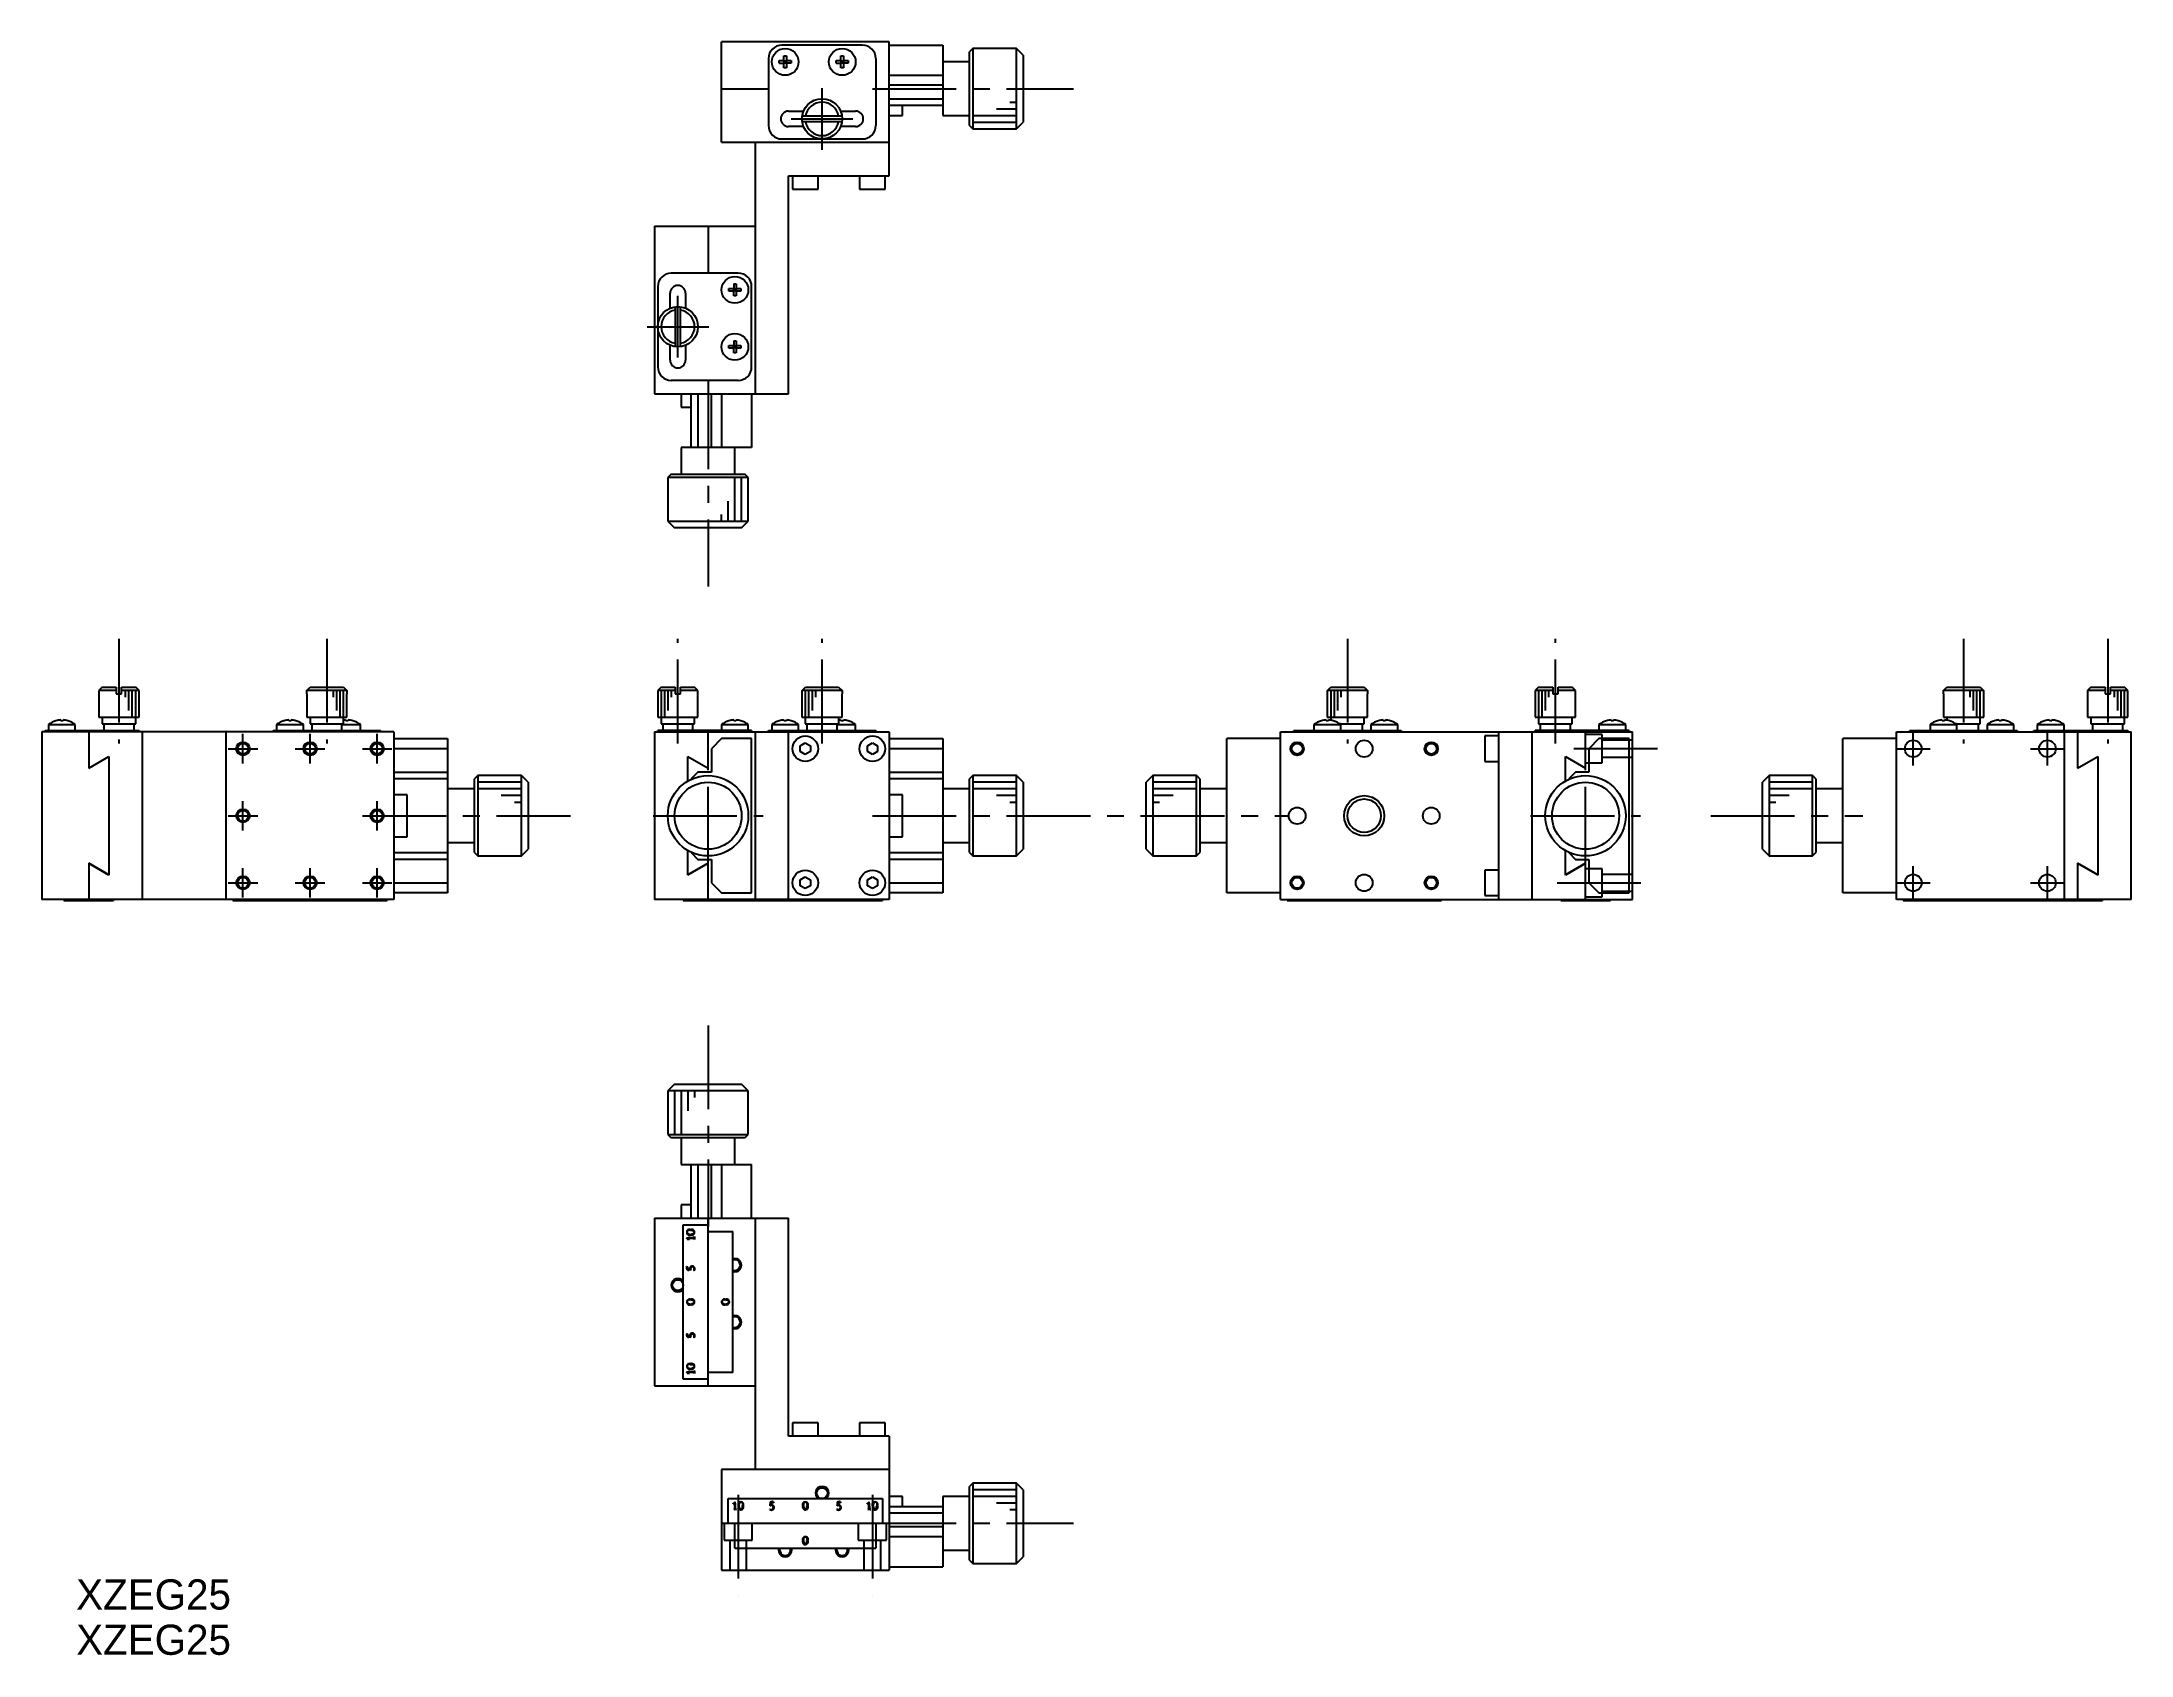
# Model space of a CAD drawing. Extents: x 82 to 394, y 10 to 250.
import ezdxf

# ---------------------------------------------------------------- set-up
doc = ezdxf.new("R2010")
doc.units = 0
doc.header["$LTSCALE"] = 10
doc.linetypes.add('CENTER', pattern=[2, 1.25, -0.25, 0.25, -0.25])
doc.linetypes.add('DASHED', pattern=[3.5, 2, -1.5])
doc.layers.get('0').update_dxf_attribs({"linetype": 'CONTINUOUS'})
doc.layers.add('CENTER', color=1, linetype='CENTER')
doc.styles.get("Standard").update_dxf_attribs({"font": 'FGP教科書体NT-M'})

msp = doc.modelspace()

# ---------------------------------------------------------------- linework, layer by layer
at = {"color": 7, "linetype": 'CONTINUOUS'}
for p, q in [((208.62, 250.5), (183.62, 250.5)), ((183.62, 235.5), (183.62, 250.5)), ((204.62, 250), (192.62, 250)), ((208.62, 230.5), (208.62, 250.5)), ((208.62, 250), (216.62, 250)), ((216.62, 250), (216.62, 239.5)), ((221.12, 249.5), (220.62, 249)), ((221.12, 249.5), (221.12, 237.5)), ((227.62, 249.5), (221.12, 249.5)), ((227.62, 237.5), (227.62, 249.5)), ((228.62, 248.5), (227.62, 249.5)), ((190.62, 248), (190.62, 238)), ((192.24, 247.68), (192.94, 247.68)), ((192.24, 247.32), (192.24, 247.68)), ((192.24, 247.32), (192.94, 247.32)), ((192.94, 248.38), (193.3, 248.38)), ((192.94, 247.68), (192.94, 248.38)), ((192.95, 247.66), (192.94, 247.68)), ((192.95, 247.33), (192.94, 247.32)), ((192.94, 246.61), (192.94, 247.32)), ((193.3, 246.61), (192.94, 246.61)), ((192.95, 247.66), (193.29, 247.66)), ((192.95, 247.33), (192.95, 247.66)), ((193.29, 247.33), (192.95, 247.33)), ((193.29, 247.66), (193.3, 247.68)), ((193.29, 247.66), (193.29, 247.33)), ((193.29, 247.33), (193.3, 247.32)), ((193.3, 248.38), (193.3, 247.68)), ((193.3, 247.68), (194.01, 247.68)), ((193.3, 247.32), (193.3, 246.61)), ((194.01, 247.32), (193.3, 247.32)), ((194.01, 247.68), (194.01, 247.32)), ((200.74, 247.68), (201.44, 247.68)), ((200.74, 247.32), (200.74, 247.68)), ((200.74, 247.32), (201.44, 247.32)), ((201.44, 248.38), (201.8, 248.38)), ((201.44, 247.68), (201.44, 248.38)), ((201.45, 247.66), (201.44, 247.68)), ((201.45, 247.33), (201.44, 247.32)), ((201.44, 246.61), (201.44, 247.32)), ((201.8, 246.61), (201.44, 246.61)), ((201.45, 247.66), (201.79, 247.66)), ((201.45, 247.33), (201.45, 247.66)), ((201.79, 247.33), (201.45, 247.33)), ((201.79, 247.66), (201.8, 247.68)), ((201.79, 247.66), (201.79, 247.33)), ((201.79, 247.33), (201.8, 247.32)), ((201.8, 248.38), (201.8, 247.68)), ((201.8, 247.68), (202.51, 247.68)), ((201.8, 247.32), (201.8, 246.61)), ((202.51, 247.32), (201.8, 247.32)), ((202.51, 247.68), (202.51, 247.32)), ((206.62, 248), (206.62, 238)), ((220.62, 247.5), (216.62, 247.5)), ((220.62, 238), (220.62, 249)), ((228.62, 248.5), (228.62, 238.5)), ((183.62, 243.5), (190.62, 243.5)), ((206.62, 243.5), (208.62, 243.5)), ((208.62, 245.5), (216.62, 245.5)), ((216.62, 244), (208.62, 244)), ((193.62, 240.15), (195.85, 240.15)), ((201.39, 240.15), (203.62, 240.15)), ((208.62, 242), (216.62, 242)), ((216.62, 241), (208.62, 241)), ((210.62, 239.5), (210.62, 241)), ((195.85, 237.85), (193.62, 237.85)), ((201.6, 239.4), (195.65, 239.4)), ((195.65, 238.6), (201.6, 238.6)), ((203.62, 237.85), (201.39, 237.85)), ((208.62, 239.5), (210.62, 239.5)), ((216.62, 239.5), (220.62, 239.5)), ((220.62, 238), (221.12, 237.5)), ((221.12, 237.5), (227.62, 237.5)), ((227.62, 237.5), (228.62, 238.5)), ((183.62, 235.5), (208.62, 235.5)), ((188.62, 235.5), (188.62, 198)), ((192.62, 236), (204.62, 236)), ((193.62, 230.5), (208.62, 230.5)), ((193.62, 198), (193.62, 230.5)), ((194.22, 230.5), (194.22, 228.5)), ((194.22, 228.5), (198.02, 228.5)), ((198.02, 228.5), (198.02, 230.5)), ((204.22, 230.5), (204.22, 228.5)), ((204.22, 228.5), (208.02, 228.5)), ((208.02, 228.5), (208.02, 230.5)), ((173.62, 223), (173.62, 198)), ((173.62, 223), (188.62, 223)), ((181.62, 223), (181.62, 216)), ((186.12, 216), (176.12, 216)), ((174.12, 214), (174.12, 202)), ((175.97, 210.77), (175.97, 213)), ((178.27, 213), (178.27, 210.77)), ((184.74, 213.68), (185.44, 213.68)), ((184.74, 213.32), (184.74, 213.68)), ((185.44, 213.32), (184.74, 213.32)), ((185.44, 214.38), (185.8, 214.38)), ((185.44, 214.38), (185.44, 213.68)), ((185.45, 213.66), (185.44, 213.68)), ((185.45, 213.33), (185.44, 213.32)), ((185.44, 212.61), (185.44, 213.32)), ((185.8, 212.61), (185.44, 212.61)), ((185.45, 213.66), (185.79, 213.66)), ((185.45, 213.33), (185.45, 213.66)), ((185.79, 213.33), (185.45, 213.33)), ((185.79, 213.66), (185.8, 213.68)), ((185.79, 213.66), (185.79, 213.33)), ((185.79, 213.33), (185.8, 213.32)), ((185.8, 214.38), (185.8, 213.68)), ((185.8, 213.68), (186.51, 213.68)), ((185.8, 213.32), (185.8, 212.61)), ((186.51, 213.32), (185.8, 213.32)), ((186.51, 213.68), (186.51, 213.32)), ((188.12, 202), (188.12, 214)), ((176.72, 210.97), (176.72, 205.02)), ((177.52, 205.02), (177.52, 210.97)), ((185.44, 205.88), (185.8, 205.88)), ((185.44, 205.88), (185.44, 205.18)), ((185.8, 205.88), (185.8, 205.18)), ((175.97, 203), (175.97, 205.22)), ((178.27, 205.22), (178.27, 203)), ((184.74, 205.18), (185.44, 205.18)), ((184.74, 204.82), (184.74, 205.18)), ((185.44, 204.82), (184.74, 204.82)), ((185.45, 205.16), (185.44, 205.18)), ((185.45, 204.83), (185.44, 204.82)), ((185.44, 204.11), (185.44, 204.82)), ((185.8, 204.11), (185.44, 204.11)), ((185.45, 205.16), (185.79, 205.16)), ((185.45, 204.83), (185.45, 205.16)), ((185.79, 204.83), (185.45, 204.83)), ((185.79, 205.16), (185.8, 205.18)), ((185.79, 205.16), (185.79, 204.83)), ((185.79, 204.83), (185.8, 204.82)), ((185.8, 205.18), (186.51, 205.18)), ((185.8, 204.82), (185.8, 204.11)), ((186.51, 204.82), (185.8, 204.82)), ((186.51, 205.18), (186.51, 204.82)), ((186.12, 200), (176.12, 200)), ((181.62, 200), (181.62, 198)), ((173.62, 198), (193.62, 198)), ((177.62, 198), (177.62, 196)), ((179.12, 190), (179.12, 198)), ((180.12, 198), (180.12, 190)), ((182.12, 190), (182.12, 198)), ((183.62, 198), (183.62, 190)), ((188.12, 198), (188.12, 190)), ((177.62, 196), (179.12, 196)), ((177.62, 190), (177.62, 186)), ((188.12, 190), (177.62, 190)), ((185.62, 186), (185.62, 190)), ((176.12, 186), (175.62, 185.5)), ((187.62, 185.5), (175.62, 185.5)), ((175.62, 185.5), (175.62, 179)), ((176.12, 186), (187.12, 186)), ((187.62, 185.5), (187.12, 186)), ((187.62, 179), (187.62, 185.5)), ((175.62, 179), (187.62, 179)), ((175.62, 179), (176.62, 178)), ((186.62, 178), (176.62, 178)), ((186.62, 178), (187.62, 179)), ((91.28, 154.27), (90.78, 153.77)), ((93.38, 153.77), (90.78, 153.77)), ((90.78, 153.77), (90.78, 149.77)), ((91.28, 154.27), (93.38, 154.27)), ((93.38, 154.27), (93.38, 153.27)), ((93.38, 153.27), (94.18, 153.27)), ((94.18, 154.27), (96.28, 154.27)), ((94.18, 153.27), (94.18, 154.27)), ((96.78, 153.77), (94.18, 153.77)), ((96.78, 153.77), (96.28, 154.27)), ((96.78, 149.77), (96.78, 153.77)), ((121.78, 153.27), (121.81, 153.27)), ((121.78, 153.27), (121.78, 149.77)), ((121.81, 153.77), (122.31, 154.27)), ((127.75, 153.77), (121.81, 153.77)), ((121.81, 153.27), (121.81, 153.77)), ((122.31, 154.27), (127.25, 154.27)), ((127.25, 154.27), (127.75, 153.77)), ((127.75, 153.77), (127.75, 153.27)), ((127.75, 153.27), (127.78, 153.27)), ((127.78, 149.77), (127.78, 153.27)), ((174.62, 154.27), (174.12, 153.77)), ((176.72, 153.77), (174.12, 153.77)), ((174.12, 153.77), (174.12, 149.77)), ((174.62, 154.27), (176.72, 154.27)), ((176.72, 154.27), (176.72, 153.27)), ((176.72, 153.27), (177.52, 153.27)), ((177.52, 154.27), (179.62, 154.27)), ((177.52, 153.27), (177.52, 154.27)), ((180.12, 153.77), (177.52, 153.77)), ((180.12, 153.77), (179.62, 154.27)), ((180.12, 149.77), (180.12, 153.77)), ((195.62, 153.27), (195.65, 153.27)), ((195.62, 153.27), (195.62, 149.77)), ((195.65, 153.77), (196.16, 154.27)), ((201.6, 153.77), (195.65, 153.77)), ((195.65, 153.27), (195.65, 153.77)), ((196.16, 154.27), (201.09, 154.27)), ((201.09, 154.27), (201.6, 153.77)), ((201.6, 153.77), (201.6, 153.27)), ((201.6, 153.27), (201.62, 153.27)), ((201.62, 149.77), (201.62, 153.27)), ((273.95, 153.27), (273.98, 153.27)), ((273.95, 153.27), (273.95, 149.77)), ((273.98, 153.77), (274.48, 154.27)), ((273.98, 153.27), (273.98, 153.77)), ((279.93, 153.77), (273.98, 153.77)), ((274.48, 154.27), (279.42, 154.27)), ((279.42, 154.27), (279.93, 153.77)), ((279.93, 153.77), (279.93, 153.27)), ((279.93, 153.27), (279.95, 153.27)), ((279.95, 149.77), (279.95, 153.27)), ((305.45, 154.27), (304.95, 153.77)), ((307.55, 153.77), (304.95, 153.77)), ((304.95, 153.77), (304.95, 149.77)), ((305.45, 154.27), (307.55, 154.27)), ((307.55, 154.27), (307.55, 153.27)), ((307.55, 153.27), (308.35, 153.27)), ((308.35, 154.27), (310.45, 154.27)), ((308.35, 153.27), (308.35, 154.27)), ((310.95, 153.77), (308.35, 153.77)), ((310.95, 153.77), (310.45, 154.27)), ((310.95, 149.77), (310.95, 153.77)), ((365.81, 153.27), (365.83, 153.27)), ((365.81, 153.27), (365.81, 149.77)), ((365.83, 153.77), (366.34, 154.27)), ((365.83, 153.27), (365.83, 153.77)), ((371.78, 153.77), (365.83, 153.77)), ((366.34, 154.27), (371.27, 154.27)), ((371.27, 154.27), (371.78, 153.77)), ((371.78, 153.77), (371.78, 153.27)), ((371.78, 153.27), (371.81, 153.27)), ((371.81, 149.77), (371.81, 153.27)), ((387.81, 154.27), (387.31, 153.77)), ((389.91, 153.77), (387.31, 153.77)), ((387.31, 153.77), (387.31, 149.77)), ((387.81, 154.27), (389.91, 154.27)), ((389.91, 154.27), (389.91, 153.27)), ((389.91, 153.27), (390.71, 153.27)), ((390.71, 154.27), (392.81, 154.27)), ((390.71, 153.27), (390.71, 154.27)), ((393.31, 153.77), (390.71, 153.77)), ((393.31, 153.77), (392.81, 154.27)), ((393.31, 149.77), (393.31, 153.77)), ((90.78, 149.77), (96.78, 149.77)), ((91.28, 149.77), (91.28, 148.77)), ((96.28, 148.77), (96.28, 149.77)), ((121.78, 149.77), (127.78, 149.77)), ((122.28, 149.77), (122.28, 148.77)), ((127.28, 148.77), (127.28, 149.77)), ((174.12, 149.77), (180.12, 149.77)), ((174.62, 149.77), (174.62, 148.77)), ((179.62, 148.77), (179.62, 149.77)), ((195.62, 149.77), (201.62, 149.77)), ((196.12, 149.77), (196.12, 148.77)), ((201.12, 148.77), (201.12, 149.77)), ((273.95, 149.77), (279.95, 149.77)), ((274.45, 149.77), (274.45, 149.33)), ((279.45, 148.77), (279.45, 149.77)), ((304.95, 149.77), (310.95, 149.77)), ((305.45, 149.77), (305.45, 148.77)), ((310.45, 148.77), (310.45, 149.77)), ((365.81, 149.77), (371.81, 149.77)), ((366.31, 149.77), (366.31, 149.33)), ((371.31, 148.77), (371.31, 149.77)), ((387.31, 149.77), (393.31, 149.77)), ((387.81, 149.77), (387.81, 148.77)), ((392.81, 148.77), (392.81, 149.77)), ((82.28, 147.57), (82.28, 122.57)), ((134.78, 147.57), (82.28, 147.57)), ((82.78, 147.57), (82.78, 147.77)), ((82.78, 147.77), (96.78, 147.77)), ((83.28, 148.67), (87.28, 148.67)), ((83.28, 148.67), (83.28, 147.77)), ((84.39, 149.24), (84.39, 149.25)), ((85.1, 149.24), (85.1, 149.36)), ((85.46, 149.24), (85.1, 149.24)), ((85.46, 149.36), (85.46, 149.24)), ((86.17, 149.25), (86.17, 149.24)), ((87.28, 147.77), (87.28, 148.67)), ((89.28, 147.57), (89.28, 142.15)), ((91.28, 148.77), (96.28, 148.77)), ((91.53, 148.77), (91.53, 147.77)), ((96.03, 147.77), (96.03, 148.77)), ((96.78, 147.77), (96.78, 147.57)), ((97.28, 122.57), (97.28, 147.57)), ((109.78, 122.57), (109.78, 147.57)), ((116.78, 147.57), (116.78, 147.77)), ((116.78, 147.77), (132.78, 147.77)), ((117.28, 148.67), (121.28, 148.67)), ((117.28, 148.67), (117.28, 147.77)), ((118.39, 149.24), (118.39, 149.25)), ((119.1, 149.24), (119.1, 149.36)), ((119.46, 149.24), (119.1, 149.24)), ((119.46, 149.36), (119.46, 149.24)), ((120.17, 149.25), (120.17, 149.24)), ((121.28, 147.77), (121.28, 148.67)), ((122.28, 148.77), (127.28, 148.77)), ((122.53, 148.77), (122.53, 147.77)), ((127.03, 147.77), (127.03, 148.77)), ((127.03, 148.67), (129.78, 148.67)), ((127.6, 149.24), (127.6, 149.36)), ((127.96, 149.24), (127.6, 149.24)), ((127.96, 149.36), (127.96, 149.24)), ((128.67, 149.25), (128.67, 149.24)), ((129.78, 147.77), (129.78, 148.67)), ((132.78, 147.77), (132.78, 147.57)), ((134.78, 147.57), (134.78, 122.57)), ((134.78, 146.57), (142.78, 146.57)), ((142.78, 146.57), (142.78, 123.57)), ((173.62, 147.57), (173.62, 122.57)), ((173.62, 147.57), (208.62, 147.57)), ((174.12, 147.57), (174.12, 147.77)), ((188.12, 147.77), (174.12, 147.77)), ((174.62, 148.77), (179.62, 148.77)), ((174.87, 148.77), (174.87, 147.77)), ((179.37, 147.77), (179.37, 148.77)), ((181.62, 142.15), (181.62, 147.57)), ((183.62, 146.57), (182.12, 145.07)), ((183.62, 148.67), (183.62, 147.77)), ((183.62, 148.67), (187.62, 148.67)), ((188.12, 146.57), (183.62, 146.57)), ((184.74, 149.24), (184.73, 149.25)), ((185.44, 149.24), (185.44, 149.36)), ((185.8, 149.24), (185.44, 149.24)), ((185.8, 149.36), (185.8, 149.24)), ((186.51, 149.25), (186.51, 149.24)), ((187.62, 147.77), (187.62, 148.67)), ((188.12, 147.77), (188.12, 147.57)), ((188.12, 123.57), (188.12, 146.57)), ((188.62, 147.57), (188.62, 122.57)), ((190.62, 147.57), (190.62, 147.77)), ((190.62, 147.77), (206.62, 147.77)), ((191.12, 148.67), (195.12, 148.67)), ((191.12, 148.67), (191.12, 147.77)), ((192.24, 149.24), (192.23, 149.25)), ((192.94, 149.24), (192.94, 149.36)), ((193.3, 149.24), (192.94, 149.24)), ((193.3, 149.36), (193.3, 149.24)), ((193.62, 122.57), (193.62, 147.57)), ((194.01, 149.25), (194.01, 149.24)), ((195.12, 147.77), (195.12, 148.67)), ((196.12, 148.77), (201.12, 148.77)), ((196.37, 148.77), (196.37, 147.77)), ((200.87, 147.77), (200.87, 148.77)), ((200.87, 148.67), (203.62, 148.67)), ((201.44, 149.24), (201.44, 149.36)), ((201.8, 149.24), (201.44, 149.24)), ((201.8, 149.36), (201.8, 149.24)), ((202.51, 149.25), (202.51, 149.24)), ((203.62, 147.77), (203.62, 148.67)), ((206.62, 147.77), (206.62, 147.57)), ((208.62, 147.57), (208.62, 122.57)), ((208.62, 146.57), (216.62, 146.57)), ((216.62, 146.57), (216.62, 123.57)), ((266.95, 146.57), (258.95, 146.57)), ((258.95, 123.57), (258.95, 146.57)), ((266.95, 122.57), (266.95, 147.57)), ((266.95, 147.57), (319.45, 147.57)), ((268.95, 147.57), (268.95, 147.77)), ((268.95, 147.77), (284.95, 147.77)), ((271.95, 148.67), (271.95, 147.77)), ((271.95, 148.67), (275.95, 148.67)), ((273.07, 149.24), (273.06, 149.25)), ((273.77, 149.24), (273.77, 149.36)), ((274.13, 149.24), (273.77, 149.24)), ((274.13, 149.36), (274.13, 149.24)), ((274.84, 149.25), (274.84, 149.24)), ((275.82, 148.77), (279.45, 148.77)), ((275.95, 147.77), (275.95, 148.67)), ((279.2, 147.77), (279.2, 148.77)), ((280.45, 148.67), (280.45, 147.77)), ((280.45, 148.67), (284.45, 148.67)), ((281.57, 149.24), (281.56, 149.25)), ((282.27, 149.24), (282.27, 149.36)), ((282.63, 149.24), (282.27, 149.24)), ((282.63, 149.36), (282.63, 149.24)), ((283.34, 149.25), (283.34, 149.24)), ((284.45, 147.77), (284.45, 148.67)), ((284.95, 147.77), (284.95, 147.57)), ((299.45, 146.97), (297.45, 146.97)), ((297.45, 146.97), (297.45, 143.17)), ((299.45, 147.57), (299.45, 122.57)), ((304.45, 147.57), (304.45, 122.57)), ((304.95, 147.57), (304.95, 147.77)), ((318.95, 147.77), (304.95, 147.77)), ((305.45, 148.77), (310.45, 148.77)), ((305.7, 148.77), (305.7, 147.77)), ((310.2, 147.77), (310.2, 148.77)), ((312.45, 142.15), (312.45, 147.57)), ((314.45, 146.57), (312.95, 145.07)), ((314.45, 148.67), (314.45, 147.77)), ((314.45, 148.67), (318.45, 148.67)), ((318.95, 146.57), (314.45, 146.57)), ((315.57, 149.24), (315.56, 149.25)), ((316.27, 149.24), (316.27, 149.36)), ((316.63, 149.24), (316.27, 149.24)), ((316.63, 149.36), (316.63, 149.24)), ((317.34, 149.25), (317.34, 149.24)), ((318.45, 147.77), (318.45, 148.67)), ((318.95, 147.77), (318.95, 147.57)), ((318.95, 123.57), (318.95, 146.57)), ((319.45, 122.57), (319.45, 147.57)), ((358.81, 146.57), (350.81, 146.57)), ((350.81, 123.57), (350.81, 146.57)), ((358.81, 122.57), (358.81, 147.57)), ((358.81, 147.57), (393.81, 147.57)), ((360.81, 147.57), (360.81, 147.77)), ((360.81, 147.77), (376.81, 147.77)), ((363.81, 148.67), (367.81, 148.67)), ((363.81, 148.67), (363.81, 147.77)), ((364.92, 149.24), (364.92, 149.25)), ((365.63, 149.24), (365.63, 149.36)), ((365.99, 149.24), (365.63, 149.24)), ((365.99, 149.36), (365.99, 149.24)), ((366.7, 149.25), (366.69, 149.24)), ((367.67, 148.77), (371.31, 148.77)), ((367.81, 147.77), (367.81, 148.67)), ((371.06, 147.77), (371.06, 148.77)), ((372.31, 148.67), (376.31, 148.67)), ((372.31, 148.67), (372.31, 147.77)), ((373.42, 149.24), (373.42, 149.25)), ((374.13, 149.24), (374.13, 149.36)), ((374.49, 149.24), (374.13, 149.24)), ((374.49, 149.36), (374.49, 149.24)), ((375.2, 149.25), (375.19, 149.24)), ((376.31, 147.77), (376.31, 148.67)), ((376.81, 147.77), (376.81, 147.57)), ((379.31, 147.57), (379.31, 147.77)), ((379.31, 147.77), (393.31, 147.77)), ((379.81, 148.67), (383.81, 148.67)), ((379.81, 148.67), (379.81, 147.77)), ((380.92, 149.24), (380.92, 149.25)), ((381.63, 149.24), (381.63, 149.36)), ((381.99, 149.24), (381.63, 149.24)), ((381.99, 149.36), (381.99, 149.24)), ((382.7, 149.25), (382.69, 149.24)), ((383.81, 147.77), (383.81, 148.67)), ((383.81, 147.57), (383.81, 122.57)), ((385.81, 147.57), (385.81, 142.15)), ((387.81, 148.77), (392.81, 148.77)), ((388.06, 148.77), (388.06, 147.77)), ((392.56, 147.77), (392.56, 148.77)), ((393.31, 147.77), (393.31, 147.57)), ((393.81, 122.57), (393.81, 147.57)), ((89.28, 142.18), (92.28, 143.91)), ((89.28, 142.15), (92.28, 143.89)), ((92.28, 143.91), (92.28, 126.23)), ((142.78, 145.07), (134.78, 145.07)), ((178.62, 143.91), (181.62, 142.18)), ((178.62, 140.27), (178.62, 143.91)), ((178.62, 143.89), (181.62, 142.15)), ((182.12, 145.07), (182.12, 141.57)), ((195.37, 145.51), (196.12, 145.94)), ((195.37, 144.64), (195.37, 145.51)), ((196.12, 144.21), (195.37, 144.64)), ((196.12, 145.94), (196.87, 145.51)), ((196.87, 144.64), (196.12, 144.21)), ((196.87, 145.51), (196.87, 144.64)), ((205.37, 145.51), (206.12, 145.94)), ((205.37, 144.64), (205.37, 145.51)), ((206.12, 144.21), (205.37, 144.64)), ((206.12, 145.94), (206.87, 145.51)), ((206.87, 144.64), (206.12, 144.21)), ((206.87, 145.51), (206.87, 144.64)), ((216.62, 145.07), (208.62, 145.07)), ((309.45, 143.91), (312.45, 142.18)), ((309.45, 140.27), (309.45, 143.91)), ((309.45, 143.89), (312.45, 142.15)), ((312.95, 145.07), (312.95, 141.57)), ((385.81, 142.18), (388.81, 143.91)), ((385.81, 142.15), (388.81, 143.89)), ((388.81, 143.91), (388.81, 126.23)), ((134.78, 141.57), (142.78, 141.57)), ((142.78, 140.57), (134.78, 140.57)), ((147.28, 141.07), (146.78, 140.57)), ((146.78, 129.57), (146.78, 140.57)), ((147.28, 141.07), (147.28, 129.07)), ((153.78, 141.07), (147.28, 141.07)), ((153.78, 129.07), (153.78, 141.07)), ((154.78, 140.07), (153.78, 141.07)), ((180.12, 141.57), (179.12, 140.57)), ((179.12, 140.57), (179.12, 140.53)), ((182.12, 141.57), (180.12, 141.57)), ((208.62, 141.57), (216.62, 141.57)), ((216.62, 140.57), (208.62, 140.57)), ((221.12, 141.07), (220.62, 140.57)), ((220.62, 129.57), (220.62, 140.57)), ((221.12, 141.07), (221.12, 129.07)), ((227.62, 141.07), (221.12, 141.07)), ((227.62, 129.07), (227.62, 141.07)), ((228.62, 140.07), (227.62, 141.07)), ((247.95, 141.07), (246.95, 140.07)), ((254.45, 141.07), (247.95, 141.07)), ((247.95, 141.07), (247.95, 129.07)), ((254.95, 140.57), (254.45, 141.07)), ((254.45, 129.07), (254.45, 141.07)), ((254.95, 140.57), (254.95, 129.57)), ((297.45, 143.17), (299.45, 143.17)), ((310.95, 141.57), (309.95, 140.57)), ((309.95, 140.57), (309.95, 140.53)), ((312.95, 141.57), (310.95, 141.57)), ((339.81, 141.07), (338.81, 140.07)), ((346.31, 141.07), (339.81, 141.07)), ((339.81, 141.07), (339.81, 129.07)), ((346.81, 140.57), (346.31, 141.07)), ((346.31, 129.07), (346.31, 141.07)), ((346.81, 140.57), (346.81, 129.57)), ((136.78, 138.19), (134.78, 138.19)), ((136.78, 131.95), (136.78, 138.19)), ((146.78, 139.07), (142.78, 139.07)), ((154.78, 140.07), (154.78, 130.07)), ((210.62, 138.19), (208.62, 138.19)), ((210.62, 131.95), (210.62, 138.19)), ((220.62, 139.07), (216.62, 139.07)), ((228.62, 140.07), (228.62, 130.07)), ((246.95, 130.07), (246.95, 140.07)), ((258.95, 139.07), (254.95, 139.07)), ((338.81, 130.07), (338.81, 140.07)), ((350.81, 139.07), (346.81, 139.07)), ((134.78, 131.95), (136.78, 131.95)), ((142.78, 131.07), (146.78, 131.07)), ((208.62, 131.95), (210.62, 131.95)), ((216.62, 131.07), (220.62, 131.07)), ((254.95, 131.07), (258.95, 131.07)), ((346.81, 131.07), (350.81, 131.07)), ((92.28, 126.26), (89.28, 127.99)), ((89.28, 127.99), (89.28, 122.42)), ((92.28, 126.23), (89.28, 127.96)), ((134.78, 129.57), (142.78, 129.57)), ((142.78, 128.57), (134.78, 128.57)), ((146.78, 129.57), (147.28, 129.07)), ((147.28, 129.07), (153.78, 129.07)), ((153.78, 129.07), (154.78, 130.07)), ((178.62, 126.23), (178.62, 129.88)), ((181.62, 127.99), (178.62, 126.26)), ((181.62, 127.96), (178.62, 126.23)), ((179.12, 129.62), (179.12, 129.57)), ((179.12, 129.57), (180.12, 128.57)), ((180.12, 128.57), (182.12, 128.57)), ((181.62, 122.42), (181.62, 127.99)), ((182.12, 128.57), (182.12, 125.07)), ((208.62, 129.57), (216.62, 129.57)), ((216.62, 128.57), (208.62, 128.57)), ((220.62, 129.57), (221.12, 129.07)), ((221.12, 129.07), (227.62, 129.07)), ((227.62, 129.07), (228.62, 130.07)), ((246.95, 130.07), (247.95, 129.07)), ((247.95, 129.07), (254.45, 129.07)), ((254.45, 129.07), (254.95, 129.57)), ((309.45, 126.23), (309.45, 129.88)), ((312.45, 127.99), (309.45, 126.26)), ((312.45, 127.96), (309.45, 126.23)), ((309.95, 129.62), (309.95, 129.57)), ((309.95, 129.57), (310.95, 128.57)), ((310.95, 128.57), (312.95, 128.57)), ((312.45, 122.42), (312.45, 127.99)), ((312.95, 128.57), (312.95, 125.07)), ((338.81, 130.07), (339.81, 129.07)), ((339.81, 129.07), (346.31, 129.07)), ((346.31, 129.07), (346.81, 129.57)), ((388.81, 126.26), (385.81, 127.99)), ((385.81, 127.99), (385.81, 122.42)), ((388.81, 126.23), (385.81, 127.96)), ((134.78, 125.07), (142.78, 125.07)), ((182.12, 125.07), (183.62, 123.57)), ((195.37, 125.51), (196.12, 125.94)), ((195.37, 124.64), (195.37, 125.51)), ((196.12, 124.21), (195.37, 124.64)), ((196.12, 125.94), (196.87, 125.51)), ((196.87, 124.64), (196.12, 124.21)), ((196.87, 125.51), (196.87, 124.64)), ((205.37, 125.51), (206.12, 125.94)), ((205.37, 124.64), (205.37, 125.51)), ((206.12, 124.21), (205.37, 124.64)), ((206.12, 125.94), (206.87, 125.51)), ((206.87, 124.64), (206.12, 124.21)), ((206.87, 125.51), (206.87, 124.64)), ((208.62, 125.07), (216.62, 125.07)), ((299.45, 126.97), (297.45, 126.97)), ((297.45, 126.97), (297.45, 123.17)), ((312.95, 125.07), (314.45, 123.57)), ((134.78, 122.57), (82.28, 122.57)), ((85.58, 122.57), (85.58, 122.42)), ((85.58, 122.42), (92.98, 122.42)), ((92.98, 122.57), (92.98, 122.42)), ((110.78, 122.57), (110.78, 122.42)), ((110.78, 122.42), (133.78, 122.42)), ((133.78, 122.57), (133.78, 122.42)), ((142.78, 123.57), (134.78, 123.57)), ((208.62, 122.57), (173.62, 122.57)), ((177.92, 122.57), (177.92, 122.42)), ((177.92, 122.42), (207.62, 122.42)), ((183.62, 123.57), (188.12, 123.57)), ((185.32, 122.57), (185.32, 122.42)), ((207.62, 122.57), (207.62, 122.42)), ((216.62, 123.57), (208.62, 123.57)), ((266.95, 123.57), (258.95, 123.57)), ((266.95, 122.57), (319.45, 122.57)), ((267.95, 122.57), (267.95, 122.42)), ((267.95, 122.42), (268.94, 122.42)), ((268.95, 122.57), (268.95, 122.42)), ((268.95, 122.42), (289.95, 122.42)), ((289.95, 122.57), (289.95, 122.42)), ((289.96, 122.42), (290.95, 122.42)), ((290.95, 122.57), (290.95, 122.42)), ((297.45, 123.17), (299.45, 123.17)), ((308.75, 122.57), (308.75, 122.42)), ((308.75, 122.42), (316.15, 122.42)), ((314.45, 123.57), (318.95, 123.57)), ((316.15, 122.57), (316.15, 122.42)), ((358.81, 123.57), (350.81, 123.57)), ((393.81, 122.57), (358.81, 122.57)), ((359.81, 122.57), (359.81, 122.42)), ((359.81, 122.42), (360.8, 122.42)), ((360.81, 122.57), (360.81, 122.42)), ((360.81, 122.42), (381.81, 122.42)), ((381.81, 122.57), (381.81, 122.42)), ((381.82, 122.42), (389.51, 122.42)), ((382.81, 122.57), (382.81, 122.42)), ((389.51, 122.57), (389.51, 122.42)), ((176.62, 95.06), (175.62, 94.06)), ((187.62, 94.06), (175.62, 94.06)), ((175.62, 94.06), (175.62, 87.56)), ((176.62, 95.06), (186.62, 95.06)), ((187.62, 94.06), (186.62, 95.06)), ((187.62, 87.56), (187.62, 94.06)), ((175.62, 87.56), (187.62, 87.56)), ((175.62, 87.56), (176.12, 87.06)), ((187.12, 87.06), (187.62, 87.56)), ((187.12, 87.06), (176.12, 87.06)), ((177.62, 87.06), (177.62, 83.06)), ((185.62, 83.06), (185.62, 87.06)), ((177.62, 83.06), (188.12, 83.06)), ((179.12, 75.06), (179.12, 83.06)), ((180.12, 83.06), (180.12, 75.06)), ((182.12, 75.06), (182.12, 83.06)), ((183.62, 83.06), (183.62, 75.06)), ((188.12, 75.06), (188.12, 83.06)), ((173.62, 75.06), (173.62, 50.06)), ((173.62, 75.06), (193.62, 75.06)), ((179.12, 77.06), (177.62, 77.06)), ((177.62, 77.06), (177.62, 75.06)), ((181.62, 50.06), (181.62, 75.06)), ((188.62, 75.06), (188.62, 37.56)), ((193.62, 42.56), (193.62, 75.06)), ((177.92, 51.06), (177.92, 74.06)), ((177.92, 74.06), (181.62, 74.06)), ((178.45, 72.08), (178.43, 72.1)), ((178.48, 72.05), (178.45, 72.08)), ((178.53, 72), (178.48, 72.05)), ((178.59, 71.92), (178.53, 72)), ((179.52, 72.03), (178.57, 72.04)), ((178.57, 72.04), (178.68, 71.88)), ((178.63, 71.88), (178.59, 71.92)), ((178.64, 71.86), (178.63, 71.88)), ((178.67, 71.82), (178.64, 71.86)), ((178.68, 71.8), (178.67, 71.82)), ((178.68, 71.88), (178.72, 71.82)), ((178.69, 71.8), (178.68, 71.8)), ((178.7, 71.8), (178.69, 71.8)), ((178.71, 71.8), (178.7, 71.8)), ((178.7, 71.8), (178.7, 71.8)), ((178.72, 71.81), (178.71, 71.8)), ((178.72, 71.82), (178.72, 71.81)), ((179.52, 72.16), (179.55, 72.29)), ((179.59, 71.9), (179.52, 72.03)), ((179.55, 72.29), (179.59, 72.31)), ((179.59, 72.31), (179.59, 71.9)), ((181.62, 73.06), (185.32, 73.06)), ((185.32, 52.06), (185.32, 73.06)), ((178.42, 67.82), (178.43, 67.83)), ((178.44, 67.77), (178.42, 67.82)), ((178.43, 67.83), (178.56, 67.81)), ((178.56, 67.81), (178.56, 67.72)), ((178.56, 67.72), (178.57, 67.64)), ((178.57, 67.6), (178.56, 67.55)), ((178.56, 67.55), (178.56, 67.53)), ((178.56, 67.53), (178.56, 67.52)), ((178.56, 67.52), (178.56, 67.43)), ((178.56, 67.43), (178.57, 67.4)), ((178.57, 67.64), (178.57, 67.6)), ((178.57, 67.4), (178.57, 67.4)), ((178.57, 67.4), (178.58, 67.39)), ((178.58, 67.39), (178.66, 67.39)), ((178.66, 67.39), (178.89, 67.37)), ((178.81, 67.33), (178.77, 67.33)), ((179.03, 67.32), (178.81, 67.33)), ((179.03, 67.36), (179.04, 67.33)), ((179.04, 67.33), (179.03, 67.32)), ((179.56, 67.25), (179.46, 67.29)), ((178.42, 57.82), (178.43, 57.83)), ((178.44, 57.77), (178.42, 57.82)), ((178.43, 57.83), (178.56, 57.81)), ((178.56, 57.81), (178.56, 57.72)), ((178.56, 57.72), (178.57, 57.64)), ((178.57, 57.6), (178.56, 57.55)), ((178.56, 57.55), (178.56, 57.53)), ((178.56, 57.53), (178.56, 57.52)), ((178.56, 57.52), (178.56, 57.43)), ((178.56, 57.43), (178.57, 57.4)), ((178.57, 57.64), (178.57, 57.6)), ((178.57, 57.4), (178.57, 57.4)), ((178.57, 57.4), (178.58, 57.39)), ((178.58, 57.39), (178.66, 57.39)), ((178.66, 57.39), (178.89, 57.37)), ((178.81, 57.33), (178.77, 57.33)), ((179.03, 57.32), (178.81, 57.33)), ((179.03, 57.36), (179.04, 57.33)), ((179.04, 57.33), (179.03, 57.32)), ((179.56, 57.25), (179.46, 57.29)), ((173.62, 50.06), (188.62, 50.06)), ((181.62, 51.06), (177.92, 51.06)), ((178.45, 52.08), (178.43, 52.1)), ((178.48, 52.05), (178.45, 52.08)), ((178.53, 52), (178.48, 52.05)), ((178.59, 51.92), (178.53, 52)), ((179.52, 52.03), (178.57, 52.04)), ((178.57, 52.04), (178.68, 51.88)), ((178.63, 51.88), (178.59, 51.92)), ((178.64, 51.86), (178.63, 51.88)), ((178.67, 51.82), (178.64, 51.86)), ((178.68, 51.8), (178.67, 51.82)), ((178.68, 51.88), (178.72, 51.82)), ((178.69, 51.8), (178.68, 51.8)), ((178.7, 51.8), (178.69, 51.8)), ((178.71, 51.8), (178.7, 51.8)), ((178.7, 51.8), (178.7, 51.8)), ((178.72, 51.81), (178.71, 51.8)), ((178.72, 51.82), (178.72, 51.81)), ((179.52, 52.16), (179.55, 52.29)), ((179.59, 51.9), (179.52, 52.03)), ((179.55, 52.29), (179.59, 52.31)), ((179.59, 52.31), (179.59, 51.9)), ((185.32, 52.06), (181.62, 52.06)), ((198.02, 44.56), (194.22, 44.56)), ((194.22, 44.56), (194.22, 42.56)), ((198.02, 42.56), (198.02, 44.56)), ((208.02, 44.56), (204.22, 44.56)), ((204.22, 44.56), (204.22, 42.56)), ((208.02, 42.56), (208.02, 44.56)), ((208.62, 42.56), (193.62, 42.56)), ((208.62, 42.56), (208.62, 22.56)), ((183.62, 37.56), (183.62, 22.56)), ((208.62, 37.56), (183.62, 37.56)), ((221.12, 35.56), (220.62, 35.06)), ((220.62, 24.06), (220.62, 35.06)), ((221.12, 35.56), (221.12, 23.56)), ((227.62, 35.56), (221.12, 35.56)), ((227.62, 23.56), (227.62, 35.56)), ((228.62, 34.56), (227.62, 35.56)), ((228.62, 34.56), (228.62, 24.56)), ((184.62, 29.56), (184.62, 33.26)), ((184.62, 33.26), (207.62, 33.26)), ((185.36, 32.49), (185.37, 32.5)), ((185.36, 32.48), (185.36, 32.49)), ((185.36, 32.49), (185.36, 32.49)), ((185.37, 32.47), (185.36, 32.48)), ((185.37, 32.5), (185.39, 32.52)), ((185.38, 32.47), (185.37, 32.47)), ((185.45, 32.5), (185.38, 32.46)), ((185.38, 32.46), (185.38, 32.47)), ((185.39, 32.52), (185.43, 32.54)), ((185.43, 32.54), (185.45, 32.55)), ((185.61, 32.61), (185.45, 32.5)), ((185.45, 32.55), (185.49, 32.59)), ((185.46, 31.59), (185.59, 31.66)), ((185.87, 31.59), (185.46, 31.59)), ((185.49, 32.59), (185.56, 32.65)), ((185.56, 32.65), (185.62, 32.7)), ((185.59, 31.66), (185.61, 32.61)), ((185.62, 32.7), (185.65, 32.73)), ((185.65, 32.73), (185.67, 32.75)), ((185.73, 31.66), (185.85, 31.63)), ((185.85, 31.63), (185.87, 31.59)), ((190.81, 31.62), (190.86, 31.72)), ((190.88, 32.15), (190.9, 32.37)), ((190.89, 32.15), (190.88, 32.15)), ((190.92, 32.16), (190.89, 32.15)), ((190.9, 32.37), (190.9, 32.42)), ((190.95, 32.52), (190.94, 32.29)), ((190.96, 32.61), (190.95, 32.52)), ((191, 32.62), (190.96, 32.61)), ((190.96, 32.61), (190.96, 32.61)), ((190.96, 32.61), (190.96, 32.61)), ((191.08, 32.62), (191, 32.62)), ((191.09, 32.62), (191.08, 32.62)), ((191.11, 32.62), (191.09, 32.62)), ((191.16, 32.62), (191.11, 32.62)), ((191.21, 32.61), (191.16, 32.62)), ((191.28, 32.62), (191.21, 32.61)), ((191.37, 32.62), (191.28, 32.62)), ((191.33, 32.74), (191.39, 32.76)), ((191.39, 32.75), (191.37, 32.62)), ((191.39, 32.76), (191.39, 32.75)), ((200.81, 31.62), (200.86, 31.72)), ((200.88, 32.15), (200.9, 32.37)), ((200.89, 32.15), (200.88, 32.15)), ((200.92, 32.16), (200.89, 32.15)), ((200.9, 32.37), (200.9, 32.42)), ((200.95, 32.52), (200.94, 32.29)), ((200.96, 32.61), (200.95, 32.52)), ((201, 32.62), (200.96, 32.61)), ((200.96, 32.61), (200.96, 32.61)), ((200.96, 32.61), (200.96, 32.61)), ((201.08, 32.62), (201, 32.62)), ((201.09, 32.62), (201.08, 32.62)), ((201.11, 32.62), (201.09, 32.62)), ((201.16, 32.62), (201.11, 32.62)), ((201.21, 32.61), (201.16, 32.62)), ((201.28, 32.62), (201.21, 32.61)), ((201.37, 32.62), (201.28, 32.62)), ((201.33, 32.74), (201.39, 32.76)), ((201.39, 32.75), (201.37, 32.62)), ((201.39, 32.76), (201.39, 32.75)), ((205.36, 32.49), (205.37, 32.5)), ((205.36, 32.48), (205.36, 32.49)), ((205.36, 32.49), (205.36, 32.49)), ((205.37, 32.47), (205.36, 32.48)), ((205.37, 32.5), (205.39, 32.52)), ((205.38, 32.47), (205.37, 32.47)), ((205.45, 32.5), (205.38, 32.46)), ((205.38, 32.46), (205.38, 32.47)), ((205.39, 32.52), (205.43, 32.54)), ((205.43, 32.54), (205.45, 32.55)), ((205.61, 32.61), (205.45, 32.5)), ((205.45, 32.55), (205.49, 32.59)), ((205.46, 31.59), (205.59, 31.66)), ((205.87, 31.59), (205.46, 31.59)), ((205.49, 32.59), (205.56, 32.65)), ((205.56, 32.65), (205.62, 32.7)), ((205.59, 31.66), (205.61, 32.61)), ((205.62, 32.7), (205.65, 32.73)), ((205.65, 32.73), (205.67, 32.75)), ((205.73, 31.66), (205.85, 31.63)), ((205.85, 31.63), (205.87, 31.59)), ((207.62, 33.26), (207.62, 29.56)), ((210.62, 33.56), (208.62, 33.56)), ((208.62, 32.06), (216.62, 32.06)), ((210.62, 32.06), (210.62, 33.56)), ((220.62, 33.56), (216.62, 33.56)), ((216.62, 33.56), (216.62, 23.06)), ((183.62, 29.56), (208.62, 29.56)), ((185.62, 25.86), (185.62, 29.56)), ((206.62, 29.56), (206.62, 25.86)), ((216.62, 31.06), (208.62, 31.06)), ((208.62, 29.06), (216.62, 29.06)), ((185.62, 25.86), (206.62, 25.86)), ((216.62, 27.56), (208.62, 27.56)), ((216.62, 25.56), (220.62, 25.56)), ((183.62, 22.56), (208.62, 22.56)), ((208.62, 23.06), (216.62, 23.06)), ((220.62, 24.06), (221.12, 23.56)), ((221.12, 23.56), (227.62, 23.56)), ((227.62, 23.56), (228.62, 24.56))]:
    msp.add_line(p, q, dxfattribs=at)
at = {"color": 3, "linetype": 'CONTINUOUS'}
for p, q in [((224.62, 240.5), (227.62, 240.5)), ((226.62, 241.5), (227.62, 241.5)), ((221.12, 239.5), (227.62, 239.5)), ((221.12, 238.5), (227.62, 238.5)), ((185.62, 179), (185.62, 185.5)), ((186.62, 179), (186.62, 185.5)), ((184.62, 179), (184.62, 182)), ((183.62, 179), (183.62, 180)), ((94.78, 152.77), (94.78, 153.77)), ((95.28, 150.77), (95.28, 153.77)), ((95.78, 149.77), (95.78, 153.77)), ((96.28, 149.77), (96.28, 153.77)), ((125.78, 152.77), (125.78, 153.77)), ((126.28, 150.77), (126.28, 153.77)), ((126.78, 149.77), (126.78, 153.77)), ((127.28, 149.77), (127.28, 153.77)), ((174.62, 153.77), (174.62, 149.77)), ((175.12, 153.77), (175.12, 149.77)), ((175.62, 153.77), (175.62, 150.77)), ((176.12, 153.77), (176.12, 152.77)), ((196.12, 153.77), (196.12, 149.77)), ((196.62, 153.77), (196.62, 149.77)), ((197.12, 153.77), (197.12, 150.77)), ((197.62, 153.77), (197.62, 152.77)), ((274.45, 153.77), (274.45, 149.77)), ((274.95, 153.77), (274.95, 149.77)), ((275.45, 153.77), (275.45, 150.77)), ((275.95, 153.77), (275.95, 152.77)), ((305.45, 153.77), (305.45, 149.77)), ((305.95, 153.77), (305.95, 149.77)), ((306.45, 153.77), (306.45, 150.77)), ((306.95, 153.77), (306.95, 152.77)), ((369.81, 152.77), (369.81, 153.77)), ((370.31, 150.77), (370.31, 153.77)), ((370.81, 149.77), (370.81, 153.77)), ((371.31, 149.77), (371.31, 153.77)), ((391.31, 152.77), (391.31, 153.77)), ((391.81, 150.77), (391.81, 153.77)), ((392.31, 149.77), (392.31, 153.77)), ((392.81, 149.77), (392.81, 153.77)), ((153.78, 140.07), (147.28, 140.07)), ((153.78, 139.07), (147.28, 139.07)), ((153.78, 138.07), (150.78, 138.07)), ((153.78, 137.07), (152.78, 137.07)), ((227.62, 140.07), (221.12, 140.07)), ((227.62, 139.07), (221.12, 139.07)), ((227.62, 138.07), (224.62, 138.07)), ((227.62, 137.07), (226.62, 137.07)), ((254.45, 140.07), (247.95, 140.07)), ((254.45, 139.07), (247.95, 139.07)), ((250.95, 138.07), (247.95, 138.07)), ((248.95, 137.07), (247.95, 137.07)), ((346.31, 140.07), (339.81, 140.07)), ((346.31, 139.07), (339.81, 139.07)), ((342.81, 138.07), (339.81, 138.07)), ((340.81, 137.07), (339.81, 137.07)), ((176.62, 94.06), (176.62, 87.56)), ((177.62, 94.06), (177.62, 87.56)), ((178.62, 94.06), (178.62, 91.06)), ((179.62, 94.06), (179.62, 93.06)), ((227.62, 34.56), (221.12, 34.56)), ((227.62, 33.56), (221.12, 33.56)), ((227.62, 32.56), (224.62, 32.56)), ((227.62, 31.56), (226.62, 31.56))]:
    msp.add_line(p, q, dxfattribs=at)
at = {"color": 3, "linetype": 'DASHED'}
for p, q in [((314.95, 147.17), (312.45, 147.17)), ((314.95, 145.07), (314.95, 147.17)), ((319.45, 146.32), (314.95, 146.32)), ((314.95, 142.97), (314.95, 145.07)), ((314.95, 143.82), (319.45, 143.82)), ((312.45, 142.97), (314.95, 142.97)), ((314.95, 127.17), (312.45, 127.17)), ((314.95, 125.07), (314.95, 127.17)), ((319.45, 126.32), (314.95, 126.32)), ((314.95, 122.97), (314.95, 125.07)), ((312.45, 122.97), (314.95, 122.97)), ((314.95, 123.82), (319.45, 123.82)), ((184.02, 29.56), (184.02, 27.06)), ((188.22, 27.06), (188.22, 29.56)), ((204.02, 29.56), (204.02, 27.06)), ((208.22, 27.06), (208.22, 29.56)), ((184.02, 27.06), (188.22, 27.06)), ((184.87, 27.06), (184.87, 22.56)), ((187.37, 22.56), (187.37, 27.06)), ((204.02, 27.06), (208.22, 27.06)), ((204.87, 27.06), (204.87, 22.56)), ((207.37, 22.56), (207.37, 27.06))]:
    msp.add_line(p, q, dxfattribs=at)
at = {"color": 7, "linetype": 'CONTINUOUS'}
for centre, radius in [((193.12, 247.5), 2), ((201.62, 247.5), 2), ((198.62, 239), 3), ((185.62, 213.5), 2), ((177.12, 208), 3), ((185.62, 205), 2), ((196.12, 145.07), 1.9), ((206.12, 145.07), 1.9), ((112.28, 145.07), 0.8), ((122.28, 145.07), 0.8), ((132.28, 145.07), 0.8), ((269.45, 145.07), 0.8), ((279.45, 145.07), 1.25), ((289.45, 145.07), 0.8), ((361.31, 145.07), 1.25), ((381.31, 145.07), 1.25), ((181.62, 135.07), 6), ((312.45, 135.07), 6), ((181.62, 135.07), 5), ((279.45, 135.07), 2.5), ((312.45, 135.07), 5), ((112.28, 135.07), 0.8), ((132.28, 135.07), 0.8), ((269.45, 135.07), 1.25), ((289.45, 135.07), 1.25), ((112.28, 125.07), 0.8), ((122.28, 125.07), 0.8), ((132.28, 125.07), 0.8), ((196.12, 125.07), 1.9), ((206.12, 125.07), 1.9), ((269.45, 125.07), 0.8), ((279.45, 125.07), 1.25), ((289.45, 125.07), 0.8), ((361.31, 125.07), 1.25), ((381.31, 125.07), 1.25), ((177.12, 65.06), 0.8), ((198.62, 34.06), 0.8)]:
    msp.add_circle(centre, radius, dxfattribs=at)
at = {"color": 3, "linetype": 'CONTINUOUS'}
for centre, radius in [((112.28, 145.07), 1), ((122.28, 145.07), 1), ((132.28, 145.07), 1), ((269.45, 145.07), 1), ((289.45, 145.07), 1), ((279.45, 135.07), 3), ((112.28, 135.07), 1), ((132.28, 135.07), 1), ((112.28, 125.07), 1), ((122.28, 125.07), 1), ((132.28, 125.07), 1), ((269.45, 125.07), 1), ((289.45, 125.07), 1)]:
    msp.add_circle(centre, radius, dxfattribs=at)
at = {"color": 7, "linetype": 'CONTINUOUS'}
for centre, radius, start, end in [((192.62, 248), 2, 90, 180), ((204.62, 248), 2, 0, 90), ((193.62, 239), 1.15, 90, 270), ((198.62, 239), 2.5, 9.2069, 170.7931), ((203.62, 239), 1.15, 270, 90), ((192.62, 238), 2, 180, 270), ((198.62, 239), 2.5, 189.2069, 350.7931), ((204.62, 238), 2, 270, 0), ((176.12, 214), 2, 90, 180), ((186.12, 214), 2, 0, 90), ((177.12, 213), 1.15, 0, 180), ((177.12, 208), 2.5, 99.2069, 260.7931), ((177.12, 208), 2.5, 279.2069, 80.7931), ((177.12, 203), 1.15, 180, 0), ((176.12, 202), 2, 180, 270), ((186.12, 202), 2, 270, 0), ((85.28, 146.17), 3.2, 106.1225, 128.6822), ((85.28, 146.17), 3.19, 93.2297, 106.1067), ((85.28, 146.17), 3.19, 73.8933, 86.7703), ((85.28, 146.17), 3.2, 51.3178, 73.8775), ((119.28, 146.17), 3.2, 106.1225, 128.6822), ((119.28, 146.17), 3.19, 93.2297, 106.1067), ((119.28, 146.17), 3.19, 73.8933, 86.7703), ((119.28, 146.17), 3.2, 51.3178, 73.8775), ((127.78, 146.17), 3.19, 93.2297, 99.0037), ((127.78, 146.17), 3.19, 73.8933, 86.7703), ((127.78, 146.17), 3.2, 51.3178, 73.8775), ((185.62, 146.17), 3.2, 106.1225, 128.6822), ((185.62, 146.17), 3.19, 93.2297, 106.1067), ((185.62, 146.17), 3.19, 73.8933, 86.7703), ((185.62, 146.17), 3.2, 51.3178, 73.8775), ((193.12, 146.17), 3.2, 106.1225, 128.6822), ((193.12, 146.17), 3.19, 93.2297, 106.1067), ((193.12, 146.17), 3.19, 73.8933, 86.7703), ((193.12, 146.17), 3.2, 51.3178, 73.8775), ((201.62, 146.17), 3.19, 93.2297, 99.0037), ((201.62, 146.17), 3.19, 73.8933, 86.7703), ((201.62, 146.17), 3.2, 51.3178, 73.8775), ((273.95, 146.17), 3.2, 106.1225, 128.6822), ((273.95, 146.17), 3.19, 93.2297, 106.1067), ((273.95, 146.17), 3.19, 73.8933, 86.7703), ((273.95, 146.17), 3.2, 51.3178, 73.8775), ((282.45, 146.17), 3.2, 106.1225, 128.6822), ((282.45, 146.17), 3.19, 93.2297, 106.1067), ((282.45, 146.17), 3.19, 73.8933, 86.7703), ((282.45, 146.17), 3.2, 51.3178, 73.8775), ((316.45, 146.17), 3.2, 106.1225, 128.6822), ((316.45, 146.17), 3.19, 93.2297, 106.1067), ((316.45, 146.17), 3.19, 73.8933, 86.7703), ((316.45, 146.17), 3.2, 51.3178, 73.8775), ((365.81, 146.17), 3.2, 106.1225, 128.6822), ((365.81, 146.17), 3.19, 93.2297, 106.1067), ((365.81, 146.17), 3.19, 73.8933, 86.7703), ((365.81, 146.17), 3.2, 51.3178, 73.8775), ((374.31, 146.17), 3.2, 106.1225, 128.6822), ((374.31, 146.17), 3.19, 93.2297, 106.1067), ((374.31, 146.17), 3.19, 73.8933, 86.7703), ((374.31, 146.17), 3.2, 51.3178, 73.8775), ((381.81, 146.17), 3.2, 106.1225, 128.6822), ((381.81, 146.17), 3.19, 93.2297, 106.1067), ((381.81, 146.17), 3.19, 73.8933, 86.7703), ((381.81, 146.17), 3.2, 51.3178, 73.8775), ((178.85, 72.95), 0.416, 63.9047, 298.7371), ((179.79, 58.02), 14.14, 91.1244, 95.5186), ((178.79, 72.97), 0.297, 45.876, 218.7066), ((178.98, 73.3), 0.661, 231.2372, 334.7042), ((179.14, 72.61), 0.598, 43.8884, 103.6568), ((179.21, 72.96), 0.406, 246.7475, 115.8944), ((185.62, 68.06), 0.8, 247.9757, 112.0243), ((178.66, 67.58), 0.277, 139.4938, 293.3804), ((179.26, 67.5), 0.393, 319.5545, 199.9104), ((179.27, 67.5), 0.286, 312.2787, 210.5455), ((178.85, 62.55), 0.416, 63.9047, 298.7371), ((178.79, 62.58), 0.297, 45.876, 218.7066), ((178.98, 62.91), 0.661, 231.2372, 334.7042), ((179.14, 62.21), 0.598, 43.8884, 103.6568), ((179.21, 62.56), 0.406, 246.7475, 115.8944), ((184.04, 62.55), 0.416, 63.9047, 298.7371), ((183.99, 62.58), 0.297, 45.876, 218.7066), ((184.17, 62.91), 0.661, 231.2372, 334.7042), ((184.34, 62.21), 0.598, 43.8884, 103.6568), ((184.4, 62.56), 0.406, 246.7475, 115.8944), ((185.62, 59.56), 0.8, 247.9757, 112.0243), ((178.66, 57.58), 0.277, 139.4938, 293.3804), ((179.26, 57.5), 0.393, 319.5545, 199.9104), ((179.27, 57.5), 0.286, 312.2787, 210.5455), ((178.85, 52.95), 0.416, 63.9047, 298.7371), ((178.79, 52.97), 0.297, 45.876, 218.7066), ((178.98, 53.3), 0.661, 231.2372, 334.7042), ((179.14, 52.61), 0.598, 43.8884, 103.6568), ((179.21, 52.96), 0.406, 246.7475, 115.8944), ((179.79, 38.02), 14.14, 91.1244, 95.5186), ((171.59, 31.39), 14.14, 1.1244, 5.5186), ((186.51, 32.33), 0.416, 333.9047, 208.7371), ((186.52, 31.97), 0.406, 156.7475, 25.8944), ((186.87, 32.21), 0.661, 141.2371, 244.7041), ((186.54, 32.39), 0.297, 315.8759, 128.7065), ((186.17, 32.04), 0.598, 313.8884, 13.6568), ((191.07, 31.92), 0.393, 229.5545, 109.9104), ((191.07, 31.91), 0.286, 222.2787, 120.5455), ((191.15, 32.53), 0.277, 49.4938, 203.3804), ((196.12, 32.33), 0.416, 333.9047, 208.7371), ((196.13, 31.97), 0.406, 156.7475, 25.8944), ((196.47, 32.21), 0.661, 141.2371, 244.7042), ((196.14, 32.39), 0.297, 315.8759, 128.7065), ((195.78, 32.04), 0.598, 313.8885, 13.6569), ((201.07, 31.92), 0.393, 229.5545, 109.9104), ((201.07, 31.91), 0.286, 222.2787, 120.5455), ((201.15, 32.53), 0.277, 49.4938, 203.3804), ((191.59, 31.39), 14.14, 1.1244, 5.5186), ((206.51, 32.33), 0.416, 333.9047, 208.7371), ((206.52, 31.97), 0.406, 156.7475, 25.8944), ((206.87, 32.21), 0.661, 141.2371, 244.7041), ((206.54, 32.39), 0.297, 315.8759, 128.7065), ((206.17, 32.04), 0.598, 313.8884, 13.6568), ((193.12, 25.56), 0.8, 157.9757, 22.0243), ((196.12, 27.14), 0.416, 333.9047, 208.7371), ((196.13, 26.78), 0.406, 156.7475, 25.8944), ((196.47, 27.01), 0.661, 141.2371, 244.7042), ((196.14, 27.19), 0.297, 315.8759, 128.7065), ((195.78, 26.84), 0.598, 313.8885, 13.6569), ((201.62, 25.56), 0.8, 157.9757, 22.0243)]:
    msp.add_arc(centre, radius, start, end, dxfattribs=at)
at = {"color": 3, "linetype": 'CONTINUOUS'}
for centre, start, end in [((185.62, 68.06), 252.5424, 107.4576), ((177.12, 65.06), 36.8699, 323.1301), ((185.62, 59.56), 252.5424, 107.4576), ((198.62, 34.06), 306.8699, 233.1301), ((193.12, 25.56), 162.5424, 17.4576), ((201.62, 25.56), 162.5424, 17.4576)]:
    msp.add_arc(centre, 1, start, end, dxfattribs=at)
at = {"layer": 'CENTER', "color": 1, "linetype": 'CENTER'}
for p, q in [((198.62, 234.4), (198.62, 243.6)), ((206.12, 243.5), (236.12, 243.5)), ((194.02, 239), (203.22, 239)), ((177.12, 203.4), (177.12, 212.6)), ((172.52, 208), (181.72, 208)), ((181.62, 199.25), (181.62, 169.25)), ((93.78, 161.46), (93.78, 145.85)), ((124.78, 161.46), (124.78, 145.85)), ((177.12, 145.85), (177.12, 161.46)), ((198.62, 145.85), (198.62, 161.46)), ((276.95, 161.46), (276.95, 145.85)), ((307.95, 145.85), (307.95, 161.46)), ((368.81, 161.46), (368.81, 145.85)), ((390.31, 161.46), (390.31, 145.85)), ((112.28, 142.87), (112.28, 147.27)), ((122.28, 142.87), (122.28, 147.27)), ((132.28, 142.87), (132.28, 147.27)), ((361.31, 142.57), (361.31, 147.57)), ((381.31, 142.57), (381.31, 147.57)), ((110.08, 145.07), (114.48, 145.07)), ((120.08, 145.07), (124.48, 145.07)), ((130.08, 145.07), (134.48, 145.07)), ((323.2, 145.07), (308.2, 145.07)), ((358.81, 145.07), (363.81, 145.07)), ((378.81, 145.07), (383.81, 145.07)), ((181.62, 126.87), (181.62, 143.27)), ((312.45, 126.87), (312.45, 143.27)), ((112.28, 132.87), (112.28, 137.27)), ((132.28, 132.87), (132.28, 137.27)), ((110.08, 135.07), (114.48, 135.07)), ((130.08, 135.07), (161.12, 135.07)), ((173.42, 135.07), (189.82, 135.07)), ((206.12, 135.07), (268.2, 135.07)), ((304.25, 135.07), (320.65, 135.07)), ((331.11, 135.07), (353.78, 135.07)), ((110.08, 125.07), (114.48, 125.07)), ((112.28, 122.87), (112.28, 127.27)), ((120.08, 125.07), (124.48, 125.07)), ((122.28, 122.87), (122.28, 127.27)), ((130.08, 125.07), (134.48, 125.07)), ((132.28, 122.87), (132.28, 127.27)), ((308.2, 125.07), (323.2, 125.07)), ((358.81, 125.07), (363.81, 125.07)), ((361.31, 122.57), (361.31, 127.57)), ((378.81, 125.07), (383.81, 125.07)), ((381.31, 122.57), (381.31, 127.57)), ((181.62, 103.81), (181.62, 73.81)), ((186.12, 33.81), (186.12, 18.81)), ((206.12, 33.81), (206.12, 18.81)), ((206.12, 29.56), (236.12, 29.56))]:
    msp.add_line(p, q, dxfattribs=at)

# ---------------------------------------------------------------- texts
at = {"color": 7}
for p in [(87.41, 16.69), (87.41, 9.94)]:
    msp.add_text('XZEG25', height=4.5, dxfattribs=at).set_placement(p)

doc.saveas('drawing.dxf')
